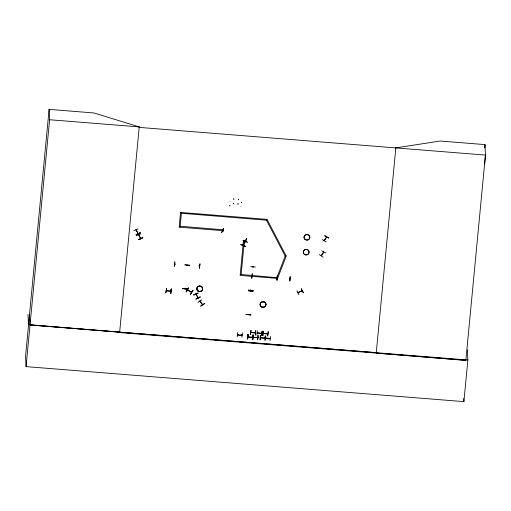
<?xml version="1.0" encoding="UTF-8"?>
<svg xmlns="http://www.w3.org/2000/svg" width="511" height="511" viewBox="0 0 511 511"><rect width="100%" height="100%" fill="white"/><g stroke="black" fill="none" stroke-linecap="round" stroke-linejoin="round"><path stroke-width="0.77" d="M138.532 234.766L140.595 238.509M191.504 292.183L187.524 290.171L187.531 289.801M191.223 291.698L191.146 291.832M253.105 290.65C238.637 289.335 262.871 291.96 248.442 290.133M233.227 203.832L233.265 203.327M233.418 203.851L233.463 203.34M237.89 204.208L237.934 203.697M238.081 204.221L238.126 203.717M297.907 292.65L302.225 290.906M298.443 292.579L298.437 292.471M182.689 288.536C197.438 290.369 172.469 287.552 187.352 288.939M233.655 199.252L233.699 198.875M233.853 199.264L233.891 198.888M238.324 199.622L238.362 199.245M238.516 199.641L238.56 199.258M246.123 314.399C260.68 315.945 236.152 313.524 250.786 314.802M29.523 314.757L25.55 356.359L26.055 366.623L463.886 401.627L467.859 360.019L30.021 325.015L29.51 314.565L49.101 109.373L93.915 112.957L139.241 126.907L139.196 127.392L485.45 155.076L484.664 163.999M484.69 147.877L484.952 144.9M26.055 366.623L49.605 119.74L49.101 109.373M139.241 126.907L119.606 332.578L465.86 360.261L485.45 155.076L484.939 144.6L440.118 141.017L395.814 147.909M139.26 127.392L139.305 126.913L49.605 119.74M223.32 229.688L223.243 230.678L179.182 227.152L180.581 212.327M276.911 277.946L276.873 278.335L240.164 275.403L243.415 241.192M244.322 241.269L241.147 274.49M237.609 332.514L237.219 336.851M237.443 334.507L237.526 334.865L237.915 334.545M242.112 334.884L242.003 335.222L237.468 334.635M241.901 337.311L242.361 332.891M248.129 334.494L247.452 338.965L248.071 334.558M247.477 338.959L247.899 334.545M248.097 334.494L247.714 338.985M251.003 330.31L250.352 334.724L250.971 330.317M252.172 336.851L252.095 337.017M252.498 336.877C253.041 337.707 247.503 337.324 247.924 336.557M252.792 339.381L253.213 334.973M253.028 339.413L253.443 334.916M254.989 332.98L255.072 332.604M255.532 335.127L255.704 330.623L255.308 335.037M240.24 274.413L277.812 277.767L286.103 256.458L285.247 256.164L266.448 220.184L266.525 219.193M257.372 330.751L256.95 335.165M257.601 332.808L257.697 332.904M257.391 337.464L257.487 337.273M257.691 339.783L258.119 335.293L257.691 339.7M260.482 335.484L260.093 339.975L260.271 335.535M260.406 337.509L260.412 337.656M261.313 333.453L261.421 333.115M262.303 331.224L261.632 335.625L262.309 331.237M262.993 335.733L263.344 331.307M263.171 331.294L262.737 335.701M263.657 333.683L263.625 333.287M264.755 340.352L265.177 335.855M265.822 335.906L265.388 340.313M268.332 331.709L267.655 336.104L268.103 331.613M269.872 338.416L269.814 338.308M270.095 340.69L270.555 336.359M276.873 278.335L276.949 277.345M395.865 147.424L376.23 353.095L465.847 360.434M484.709 146.976L484.939 144.6M277.684 277.665L277.524 277.824M289.961 278.693L289.737 279.019M290.178 276.63L289.871 281.133L290.191 276.694M166.535 288.498L165.826 292.969L166.509 288.498M166.414 290.523L166.42 290.67M170.559 290.88L170.546 291.251L170.508 290.919M170.751 293.391L171.204 288.9L170.744 293.308M171.23 288.907L170.757 293.308M174.705 263.848L174.711 263.995M184.944 264.998L189.613 265.401M187.198 265.19L187.147 265.682L187.371 265.266M184.988 288.21L184.944 288.804L184.995 288.313M199.488 265.829C199.916 266.755 198.338 265.765 199.565 266.001M250.697 266.608L255.359 267.01M248.384 290.861L253.047 291.264M251.821 278.214L252.268 273.717L251.751 278.195M250.786 290.925L250.582 291.545L250.626 290.906M250.709 289.948L250.856 290.427L250.741 289.82M252.147 275.742L252.153 275.895M250.537 291.302L250.633 291.059M252.862 267.196L253.143 266.761M248.365 314.61L248.57 314.444M252.472 275.774L252.453 276.164L252.153 275.914M276.611 277.697L276.917 278.118L276.936 277.722M276.917 278.099L276.534 277.863M277.275 275.723L276.802 280.207L277.505 275.812M326.523 237.193L326.701 236.88M240.962 244.66L245.306 246.334L240.956 244.692M253.086 267.247L252.945 266.653M245.235 241.511L244.871 241.78L245.101 241.205M297.951 292.624L302.154 290.765M301.745 290.746L301.752 290.893M302.148 290.612L302.218 290.753M202.605 304.703L202.164 304.428L202.452 304.684M322.166 239.57L326.159 241.882M184.956 288.402L185.103 288.817L185.148 288.223M276.956 277.473L285.24 256.037M326.478 237.225L324.14 240.585M326.733 236.995L324.242 240.758L324.491 240.227M323.789 252.185L321.425 255.8M197.904 298.009L196.007 293.914M137.925 233.616L135.939 229.72M243.064 240.457L247.305 242.323M243.325 245.357L245.248 241.479M223.62 228.634L221.576 232.633L223.601 228.634M222.783 230.659L222.962 230.518M223.237 230.55L223.237 231.036L222.879 230.653M245.472 240.432L245.452 240.815L245.178 240.298M246.749 238.822L244.494 242.731L246.756 238.835M199.795 301.209L200.063 301.618L200.197 301.273M319.266 254.574L323.118 257.161M277.684 278.029L277.524 277.652M188.399 287.955L186.145 291.851L188.418 287.955M191.293 291.679L191.644 292.062L187.812 290.146M190.699 294.176L192.941 290.28L190.501 294.004M247.407 242.105L243.166 240.24M324.351 240.144L324.108 240.425M321.783 250.78L325.877 253.009M252.485 337.247L252.543 336.928M253.245 337.132L257.844 337.694L257.902 337.356M257.18 332.968L261.843 333.191M261.747 333.14L261.734 333.536L257.174 332.821M263.21 333.453L267.809 334.015L267.821 333.67M260.31 337.694L264.973 338.071M263.695 333.67L263.67 333.338M264.455 338.027L264.551 337.841M267.355 333.785L267.451 333.594M270.281 338.346L265.726 338.084M166.318 290.708L170.974 290.957M199.073 265.988L199.539 266.027M328.65 238.024L324.677 235.705M328.682 238.056L324.804 235.584M323.591 252.466L323.412 252.179M237.551 334.641L237.941 334.667M255.443 332.68L255.379 333.025L250.818 332.616M252.517 337.241L248.014 336.89M253.686 337.337L253.66 336.966M174.705 264.021L175.075 264.078M166.401 290.893L170.866 291.302L170.885 290.906M199.514 266.199L199.111 265.841M252.491 276.138L252.134 276.112M276.617 277.869L277.026 277.78M276.956 278.093L276.56 277.741M201.762 299.848L197.936 302.435M204.457 303.438L200.612 306M204.598 303.706L200.746 306.249M296.897 290.727L298.922 294.719M193.733 294.885L198.032 293.097L193.739 294.898M193.816 295.039L198.032 293.097M198.134 297.97L197.91 297.574L197.91 298.06M195.969 299.069L200.133 296.955M136.494 235.667L140.691 233.68M142.767 237.551C139.612 240.445 135.108 240.464 142.799 237.679M138.577 239.621L142.793 237.653M181.405 213.253L266.448 220.184L267.259 219.673M285.247 256.171L286.058 255.66M138.123 228.768L133.914 230.819M140.18 232.748L136.079 235.003L140.206 232.869M140.199 232.844L135.964 234.696M301.439 288.728L303.406 292.726M241.697 334.973L241.69 334.801M251.284 332.693L251.246 332.297M265.72 337.931C264.749 338.825 271.054 339.4 270.191 338.288M252.504 276.164L252.511 275.825M301.241 288.798L303.183 292.746M245.069 241.403L243.115 245.369L243.332 244.814M298.034 292.777L297.964 292.413M255.385 333L255.398 332.629M260.725 337.535L260.712 337.931L260.77 337.586M175.011 264.251L175.024 263.874M166.739 290.548L166.81 290.721M199.929 301.12L200.005 301.401M174.347 266.231L174.819 261.824L174.34 266.237M250.933 332.425L250.824 332.31M237.902 334.89L237.87 334.494M180.587 212.455L266.531 219.328M223.326 229.816L180.166 226.239M243.421 241.32L244.328 241.396M263.203 333.3L267.809 333.97L267.777 333.619M260.342 337.854L264.858 338.256L264.877 337.867M30.021 324.932L376.275 352.616M119.651 332.099L28.456 324.632L27.958 314.457M184.969 264.762L189.632 265.158M174.685 264.219L175.062 264.232M248.403 290.631L253.073 291.021M253.341 336.941L253.322 337.337L253.239 336.979M252.383 339.278L252.798 334.865L252.44 339.355M200.063 263.919L199.379 268.23M199.852 263.893L199.424 268.307M263.254 333.626L263.306 333.261M261.338 333.491L261.37 333.153M257.193 333.159L257.276 332.782M265.701 338.301L265.618 337.969M257.474 337.643L257.435 337.317M253.328 337.311L257.851 337.65L257.812 337.298M222.968 230.665L223.275 230.838M243.332 244.922L243.313 245.21M241.064 244.379L245.306 246.334M245.12 240.47L245.497 240.624M222.834 230.831L223.211 230.998M192.96 290.299L190.482 294.074L192.788 290.203M260.342 337.892L260.303 337.547M245.018 240.63L245.114 240.323M222.796 230.851L222.853 230.518M262.079 331.192L261.632 335.625M264.494 338.186L264.5 337.88M241.633 335.146L241.639 334.846M252.083 276.087L252.044 275.78M174.641 264.193L174.602 263.887M196.039 294.106L198.108 297.76M267.266 219.8L286.064 255.787M255.494 332.833L250.927 332.271M250.812 291.168L250.773 291.321M467.354 349.76L467.859 360.019M463.733 398.471L463.886 401.627M323.674 251.859L321.195 255.519M289.916 278.642L289.897 279.038M266.135 338.052L266.039 337.956M246.526 238.733L244.494 242.731M248.346 336.545L248.435 336.902M242.016 334.826C242.559 335.919 236.976 335.459 237.545 334.469M202.573 304.492L199.916 300.973M202.382 304.62L199.82 301.151M191.574 291.826L191.465 292.024M188.597 288.038L186.374 291.966M187.927 289.954L187.914 290.325M181.488 212.397L180.083 227.095M140.742 238.337L138.749 234.549M138.142 233.514L136.105 229.695M277.569 275.691L277.249 280.124L277.556 275.704M230.046 201.628L230.065 201.59M229.65 205.729L229.956 205.837L229.65 205.729M241.32 202.528L241.626 202.631L241.32 202.528M240.93 206.636L240.949 206.597M200.152 296.987L195.949 299.05L200.152 297.044M261.357 306.798A2.919 2.753 -2.8 0 0 265.937 304.767A2.919 2.753 -2.8 0 0 261.811 302.046A2.919 2.753 -2.8 0 0 261.357 306.798A2.919 2.753 -2.8 0 0 265.937 304.709A2.919 2.753 -2.8 0 0 261.804 301.982A2.919 2.753 -2.8 0 0 261.351 306.734A2.906 2.74 -2.8 0 0 265.924 304.703A2.906 2.74 -2.8 0 0 261.811 301.995A2.906 2.74 -2.8 0 0 261.357 306.728M305.259 239.576A2.919 2.753 -2.8 0 0 309.845 237.545A2.919 2.753 -2.8 0 0 305.712 234.817A2.919 2.753 -2.8 0 0 305.259 239.576M305.271 239.563A2.906 2.74 -2.8 0 0 309.832 237.545A2.906 2.74 -2.8 0 0 305.719 234.83A2.906 2.74 -2.8 0 0 305.271 239.563M304.492 254.465A2.919 2.753 -2.8 0 0 309.078 252.44A2.919 2.753 -2.8 0 0 304.946 249.713A2.919 2.753 -2.8 0 0 304.492 254.465M304.499 254.395A2.906 2.74 -2.8 0 0 309.059 252.377A2.906 2.74 -2.8 0 0 304.946 249.662A2.906 2.74 -2.8 0 0 304.499 254.395M198.064 291.104A2.919 2.753 -2.8 0 0 202.65 289.073A2.919 2.753 -2.8 0 0 198.517 286.352A2.919 2.753 -2.8 0 0 198.057 291.04A2.919 2.753 -2.8 0 0 202.643 289.009A2.919 2.753 -2.8 0 0 198.511 286.281A2.906 2.74 -2.8 0 0 198.064 291.027A2.906 2.74 -2.8 0 0 202.631 289.009A2.906 2.74 -2.8 0 0 198.517 286.294A2.919 2.753 -2.8 0 0 198.064 291.104"/></g></svg>
